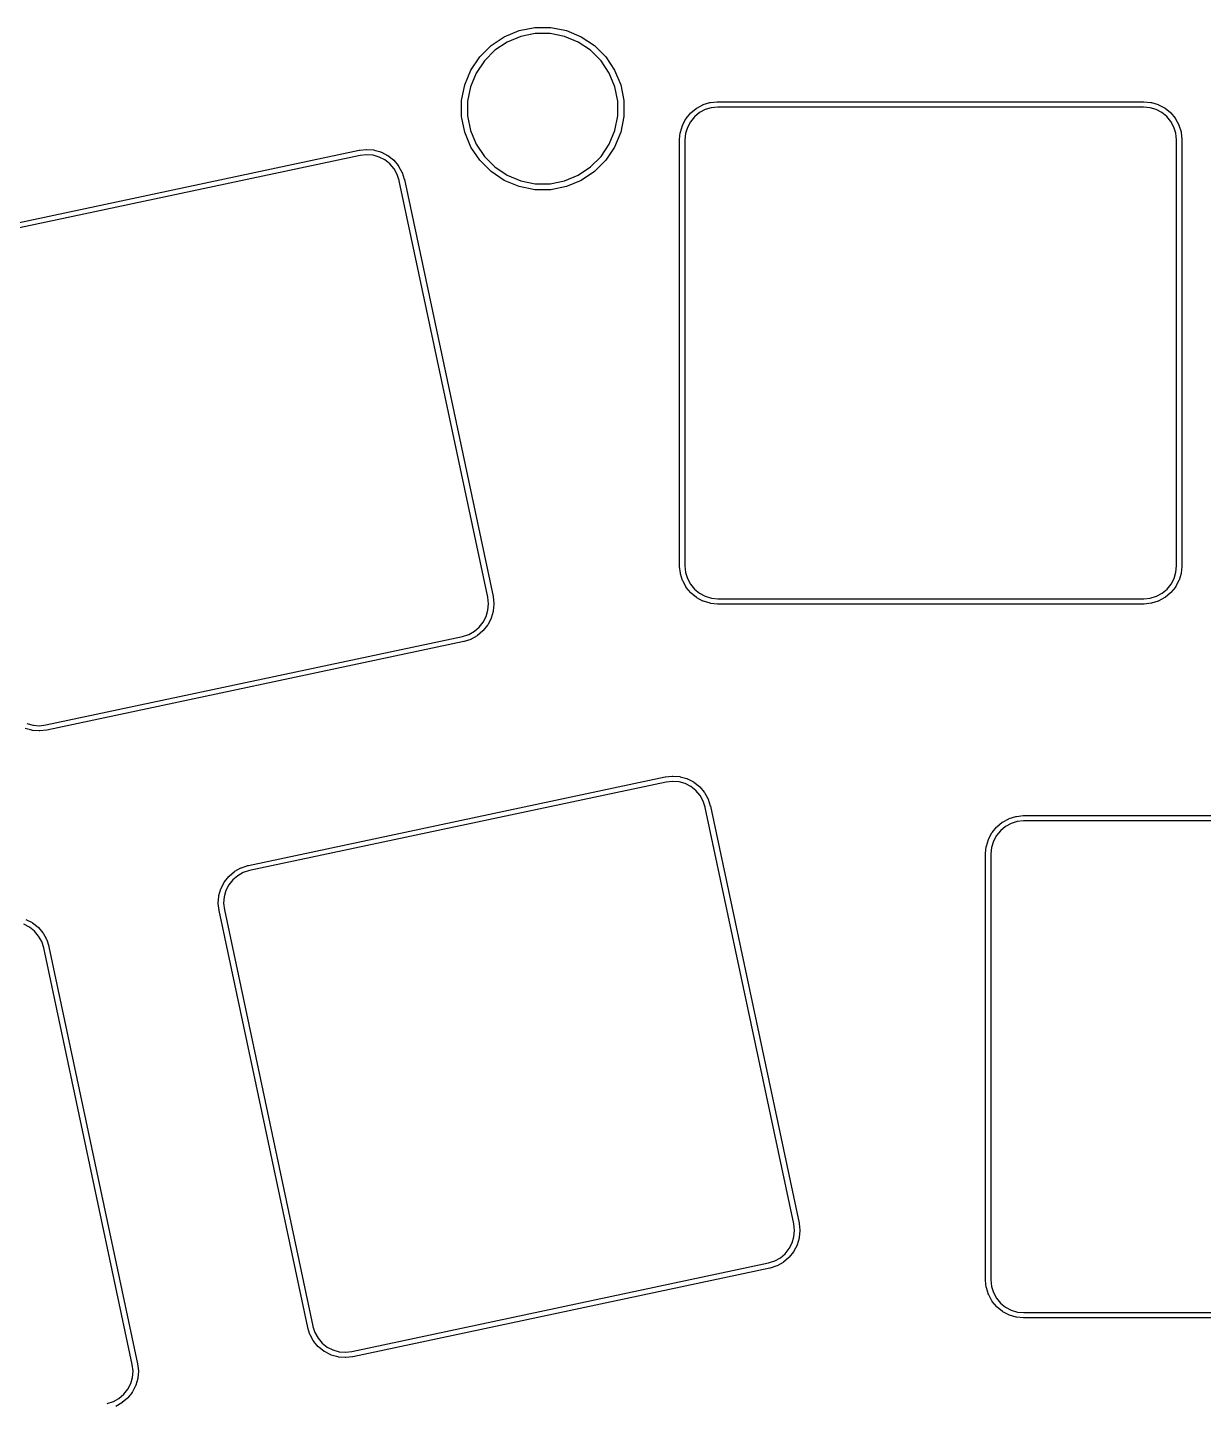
# Model space of a CAD drawing. Extents: x 18 to 369, y 6 to 139.
# Drawn here: x 253.19 to 286.32, y 69.86 to 108.62 of the extents above; entities that cross this region are included whole.
import ezdxf

# ---------------------------------------------------------------- set-up
doc = ezdxf.new("R2010")
doc.units = 0
doc.layers.add('BLACK', color=7, linetype='CONTINUOUS')

msp = doc.modelspace()

# ---------------------------------------------------------------- linework, layer by layer
at = {"layer": 'BLACK', "linetype": 'CONTINUOUS'}
for p, q in [((266.62, 108.359), (267.035, 108.531)), ((267.035, 108.531), (267.477, 108.619)), ((267.477, 108.619), (267.926, 108.619)), ((267.926, 108.619), (268.368, 108.531)), ((268.368, 108.531), (268.783, 108.359)), ((266.246, 108.109), (266.62, 108.359)), ((266.7, 108.209), (266.353, 107.978)), ((267.085, 108.368), (266.7, 108.209)), ((267.493, 108.45), (267.085, 108.368)), ((267.91, 108.45), (267.493, 108.45)), ((268.318, 108.368), (267.91, 108.45)), ((268.703, 108.209), (268.318, 108.368)), ((269.05, 107.978), (268.703, 108.209)), ((268.783, 108.359), (269.157, 108.109)), ((265.677, 107.417), (265.927, 107.791)), ((265.927, 107.791), (266.246, 108.109)), ((266.353, 107.978), (266.059, 107.683)), ((269.344, 107.683), (269.05, 107.978)), ((269.157, 108.109), (269.476, 107.791)), ((269.476, 107.791), (269.726, 107.417)), ((265.505, 107.001), (265.677, 107.417)), ((266.059, 107.683), (265.827, 107.337)), ((269.576, 107.337), (269.344, 107.683)), ((269.726, 107.417), (269.898, 107.001)), ((265.418, 106.56), (265.505, 107.001)), ((265.827, 107.337), (265.668, 106.952)), ((269.735, 106.952), (269.576, 107.337)), ((269.898, 107.001), (269.985, 106.56)), ((265.668, 106.952), (265.587, 106.543)), ((269.816, 106.543), (269.735, 106.952)), ((265.418, 106.11), (265.418, 106.56)), ((265.587, 106.543), (265.587, 106.127)), ((269.816, 106.127), (269.816, 106.543)), ((269.985, 106.56), (269.985, 106.11)), ((271.743, 106.055), (271.866, 106.206)), ((271.866, 106.206), (271.867, 106.207)), ((271.866, 106.206), (271.866, 106.206)), ((271.866, 106.206), (271.866, 106.206)), ((271.867, 106.207), (271.871, 106.212)), ((271.871, 106.212), (271.876, 106.217)), ((271.876, 106.217), (272.027, 106.341)), ((272.117, 106.221), (271.977, 106.106)), ((272.027, 106.342), (272.033, 106.346)), ((272.027, 106.341), (272.027, 106.342)), ((272.027, 106.341), (272.027, 106.341)), ((272.027, 106.341), (272.027, 106.341)), ((272.033, 106.346), (272.039, 106.349)), ((272.039, 106.349), (272.21, 106.442)), ((272.275, 106.307), (272.117, 106.221)), ((272.21, 106.442), (272.211, 106.443)), ((272.211, 106.443), (272.218, 106.445)), ((272.218, 106.445), (272.224, 106.448)), ((272.224, 106.448), (272.41, 106.506)), ((272.448, 106.36), (272.275, 106.307)), ((272.41, 106.506), (272.41, 106.506)), ((272.41, 106.506), (272.411, 106.506)), ((272.411, 106.506), (272.418, 106.507)), ((272.418, 106.507), (272.425, 106.509)), ((272.425, 106.509), (272.619, 106.529)), ((272.631, 106.379), (272.448, 106.36)), ((272.619, 106.529), (272.62, 106.529)), ((272.62, 106.529), (272.623, 106.529)), ((272.623, 106.529), (272.626, 106.529)), ((272.626, 106.529), (272.63, 106.529)), ((272.63, 106.529), (272.63, 106.529)), ((272.63, 106.529), (272.633, 106.529)), ((272.634, 106.379), (272.631, 106.379)), ((272.633, 106.529), (284.637, 106.529)), ((284.63, 106.379), (272.634, 106.379)), ((272.634, 106.379), (272.634, 106.379)), ((284.813, 106.361), (284.63, 106.379)), ((284.637, 106.529), (284.641, 106.529)), ((284.641, 106.529), (284.835, 106.51)), ((284.986, 106.309), (284.813, 106.361)), ((284.835, 106.51), (284.835, 106.51)), ((284.835, 106.51), (284.835, 106.51)), ((284.835, 106.51), (284.836, 106.51)), ((284.836, 106.51), (284.843, 106.508)), ((284.843, 106.508), (284.849, 106.507)), ((284.849, 106.507), (285.036, 106.451)), ((285.145, 106.224), (284.986, 106.309)), ((285.036, 106.451), (285.037, 106.45)), ((285.037, 106.45), (285.044, 106.448)), ((285.044, 106.448), (285.05, 106.445)), ((285.05, 106.445), (285.222, 106.353)), ((285.285, 106.11), (285.145, 106.224)), ((285.222, 106.353), (285.222, 106.353)), ((285.222, 106.353), (285.223, 106.353)), ((285.223, 106.353), (285.229, 106.349)), ((285.229, 106.349), (285.234, 106.345)), ((285.234, 106.345), (285.386, 106.222)), ((285.386, 106.222), (285.386, 106.222)), ((285.386, 106.222), (285.386, 106.222)), ((285.386, 106.222), (285.386, 106.221)), ((285.386, 106.221), (285.391, 106.217)), ((285.391, 106.217), (285.396, 106.212)), ((285.396, 106.212), (285.52, 106.061)), ((265.505, 105.669), (265.418, 106.11)), ((265.587, 106.127), (265.668, 105.718)), ((269.735, 105.718), (269.816, 106.127)), ((269.985, 106.11), (269.898, 105.669)), ((271.581, 105.67), (271.637, 105.857)), ((271.637, 105.857), (271.638, 105.858)), ((271.638, 105.858), (271.64, 105.864)), ((271.64, 105.864), (271.643, 105.871)), ((271.643, 105.871), (271.734, 106.043)), ((271.734, 106.043), (271.735, 106.044)), ((271.735, 106.044), (271.739, 106.049)), ((271.739, 106.049), (271.743, 106.055)), ((271.863, 105.966), (271.779, 105.807)), ((271.977, 106.106), (271.863, 105.966)), ((285.4, 105.971), (285.285, 106.11)), ((285.486, 105.813), (285.4, 105.971)), ((285.539, 105.64), (285.486, 105.813)), ((285.52, 106.061), (285.521, 106.061)), ((285.521, 106.061), (285.525, 106.055)), ((285.525, 106.055), (285.529, 106.049)), ((285.529, 106.049), (285.621, 105.878)), ((285.621, 105.878), (285.622, 105.877)), ((285.622, 105.877), (285.624, 105.87)), ((285.624, 105.87), (285.627, 105.864)), ((285.627, 105.864), (285.685, 105.678)), ((265.677, 105.253), (265.505, 105.669)), ((265.668, 105.718), (265.827, 105.333)), ((269.576, 105.333), (269.735, 105.718)), ((269.898, 105.669), (269.726, 105.253)), ((271.559, 105.462), (271.578, 105.656)), ((271.559, 105.458), (271.559, 105.462)), ((271.559, 105.462), (271.559, 105.462)), ((271.559, 93.4507), (271.559, 105.458)), ((271.578, 105.657), (271.579, 105.664)), ((271.578, 105.656), (271.578, 105.657)), ((271.578, 105.656), (271.578, 105.656)), ((271.578, 105.656), (271.578, 105.656)), ((271.579, 105.664), (271.581, 105.67)), ((271.727, 105.634), (271.709, 105.451)), ((271.709, 105.451), (271.709, 93.4546)), ((271.779, 105.807), (271.727, 105.634)), ((285.559, 105.457), (285.539, 105.64)), ((285.559, 105.454), (285.559, 105.457)), ((285.559, 93.4581), (285.559, 105.454)), ((285.685, 105.678), (285.685, 105.677)), ((285.685, 105.677), (285.686, 105.67)), ((285.686, 105.67), (285.688, 105.663)), ((285.688, 105.663), (285.708, 105.469)), ((285.708, 105.469), (285.708, 105.468)), ((285.708, 105.468), (285.708, 105.465)), ((285.708, 105.465), (285.709, 105.462)), ((285.709, 105.462), (285.709, 105.458)), ((285.709, 105.458), (285.709, 105.458)), ((285.709, 105.458), (285.709, 105.455)), ((285.709, 105.455), (285.709, 105.455)), ((285.709, 105.455), (285.709, 105.454)), ((285.709, 105.454), (285.709, 93.4507)), ((250.79, 102.667), (262.535, 105.163)), ((262.535, 105.163), (262.539, 105.163)), ((262.539, 105.163), (262.733, 105.185)), ((262.539, 105.163), (262.539, 105.163)), ((262.742, 105.035), (262.559, 105.015)), ((262.733, 105.185), (262.734, 105.185)), ((262.734, 105.185), (262.74, 105.185)), ((262.74, 105.185), (262.747, 105.185)), ((262.922, 105.02), (262.742, 105.035)), ((262.747, 105.185), (262.942, 105.169)), ((262.942, 105.169), (262.943, 105.169)), ((262.943, 105.169), (262.949, 105.168)), ((262.949, 105.168), (262.956, 105.166)), ((262.956, 105.166), (263.144, 105.113)), ((263.144, 105.113), (263.145, 105.112)), ((263.145, 105.112), (263.151, 105.11)), ((263.151, 105.11), (263.157, 105.107)), ((263.157, 105.107), (263.331, 105.018)), ((265.927, 104.879), (265.677, 105.253)), ((265.827, 105.333), (266.059, 104.987)), ((269.344, 104.987), (269.576, 105.333)), ((269.726, 105.253), (269.476, 104.879)), ((262.559, 105.015), (250.825, 102.521)), ((263.095, 104.97), (262.922, 105.02)), ((263.256, 104.888), (263.095, 104.97)), ((263.397, 104.776), (263.256, 104.888)), ((263.331, 105.018), (263.331, 105.018)), ((263.331, 105.018), (263.331, 105.018)), ((263.331, 105.018), (263.332, 105.017)), ((263.332, 105.017), (263.338, 105.014)), ((263.338, 105.014), (263.343, 105.01)), ((263.343, 105.01), (263.496, 104.889)), ((263.514, 104.638), (263.397, 104.776)), ((263.496, 104.889), (263.496, 104.889)), ((263.496, 104.889), (263.496, 104.889)), ((263.496, 104.889), (263.497, 104.888)), ((263.497, 104.888), (263.502, 104.883)), ((263.502, 104.883), (263.507, 104.879)), ((263.507, 104.879), (263.633, 104.73)), ((263.633, 104.73), (263.634, 104.729)), ((263.634, 104.729), (263.638, 104.724)), ((263.638, 104.724), (263.642, 104.718)), ((263.642, 104.718), (263.737, 104.548)), ((266.246, 104.561), (265.927, 104.879)), ((266.059, 104.987), (266.353, 104.692)), ((266.353, 104.692), (266.7, 104.461)), ((268.703, 104.461), (269.05, 104.692)), ((269.05, 104.692), (269.344, 104.987)), ((269.476, 104.879), (269.157, 104.561)), ((263.602, 104.481), (263.514, 104.638)), ((263.659, 104.306), (263.602, 104.481)), ((263.66, 104.303), (263.659, 104.306)), ((266.154, 92.5688), (263.66, 104.303)), ((263.737, 104.548), (263.737, 104.548)), ((263.737, 104.548), (263.737, 104.548)), ((263.737, 104.548), (263.737, 104.547)), ((263.737, 104.547), (263.74, 104.54)), ((263.74, 104.54), (263.743, 104.534)), ((263.743, 104.534), (263.803, 104.349)), ((263.803, 104.349), (263.803, 104.348)), ((263.803, 104.348), (263.804, 104.344)), ((263.804, 104.344), (263.805, 104.341)), ((263.805, 104.341), (263.806, 104.338)), ((263.806, 104.338), (263.806, 104.338)), ((263.806, 104.338), (266.302, 92.5928)), ((266.62, 104.311), (266.246, 104.561)), ((267.035, 104.139), (266.62, 104.311)), ((266.7, 104.461), (267.085, 104.301)), ((267.085, 104.301), (267.493, 104.22)), ((267.91, 104.22), (268.318, 104.301)), ((268.318, 104.301), (268.703, 104.461)), ((268.783, 104.311), (268.368, 104.139)), ((269.157, 104.561), (268.783, 104.311)), ((267.477, 104.051), (267.035, 104.139)), ((267.926, 104.051), (267.477, 104.051)), ((267.493, 104.22), (267.91, 104.22)), ((268.368, 104.139), (267.926, 104.051)), ((271.559, 93.4506), (271.559, 93.4507)), ((271.559, 93.4471), (271.559, 93.4506)), ((271.559, 93.4438), (271.559, 93.4471)), ((271.559, 93.4406), (271.559, 93.4438)), ((271.559, 93.4395), (271.559, 93.4406)), ((271.579, 93.2454), (271.559, 93.4395)), ((271.709, 93.4546), (271.709, 93.4546)), ((271.709, 93.4546), (271.709, 93.4514)), ((271.709, 93.4514), (271.728, 93.2684)), ((285.541, 93.2747), (285.559, 93.4581)), ((285.707, 93.4396), (285.689, 93.2528)), ((285.709, 93.4507), (285.707, 93.4396)), ((285.707, 93.4396), (285.707, 93.4396)), ((271.581, 93.2388), (271.579, 93.2454)), ((271.582, 93.2321), (271.581, 93.2388)), ((271.582, 93.2311), (271.582, 93.2321)), ((271.64, 93.0447), (271.582, 93.2311)), ((271.643, 93.0384), (271.64, 93.0447)), ((271.645, 93.0321), (271.643, 93.0384)), ((271.646, 93.0312), (271.645, 93.0321)), ((271.739, 92.8595), (271.646, 93.0312)), ((271.728, 93.2684), (271.781, 93.096)), ((271.781, 93.096), (271.867, 92.9373)), ((285.404, 92.9427), (285.488, 93.102)), ((285.488, 93.102), (285.541, 93.2747)), ((285.624, 93.0381), (285.533, 92.8657)), ((285.627, 93.0443), (285.624, 93.0381)), ((285.63, 93.0506), (285.627, 93.0443)), ((285.686, 93.2384), (285.63, 93.0516)), ((285.63, 93.0516), (285.63, 93.0506)), ((285.688, 93.2451), (285.686, 93.2384)), ((285.689, 93.2517), (285.688, 93.2451)), ((285.689, 93.2528), (285.689, 93.2517)), ((271.742, 92.8539), (271.739, 92.8595)), ((271.746, 92.8482), (271.742, 92.8539)), ((271.747, 92.8474), (271.746, 92.8482)), ((271.747, 92.8473), (271.747, 92.8474)), ((271.871, 92.697), (271.747, 92.8473)), ((271.747, 92.8473), (271.747, 92.8473)), ((271.867, 92.9373), (271.982, 92.7982)), ((271.876, 92.6922), (271.871, 92.697)), ((271.881, 92.6873), (271.876, 92.6922)), ((271.882, 92.6867), (271.881, 92.6873)), ((272.033, 92.5633), (271.882, 92.6867)), ((271.982, 92.7982), (272.122, 92.6842)), ((272.122, 92.6842), (272.281, 92.5995)), ((284.992, 92.602), (285.151, 92.6878)), ((285.151, 92.6878), (285.29, 92.8028)), ((285.391, 92.6919), (285.241, 92.5675)), ((285.29, 92.8028), (285.404, 92.9427)), ((285.396, 92.6968), (285.391, 92.6919)), ((285.401, 92.7015), (285.396, 92.6968)), ((285.525, 92.8535), (285.401, 92.7023)), ((285.401, 92.7023), (285.401, 92.7023)), ((285.401, 92.7023), (285.401, 92.7023)), ((285.401, 92.7023), (285.401, 92.7015)), ((285.528, 92.8592), (285.525, 92.8535)), ((285.532, 92.8648), (285.528, 92.8592)), ((285.533, 92.8657), (285.532, 92.8648)), ((266.174, 92.3858), (266.154, 92.5688)), ((266.159, 92.206), (266.174, 92.3858)), ((266.302, 92.5928), (266.303, 92.5892)), ((266.303, 92.5892), (266.303, 92.5892)), ((266.303, 92.5892), (266.324, 92.3953)), ((266.325, 92.3806), (266.308, 92.1861)), ((266.324, 92.3953), (266.324, 92.3942)), ((266.324, 92.3942), (266.324, 92.3874)), ((266.324, 92.3874), (266.325, 92.3806)), ((272.038, 92.5595), (272.033, 92.5633)), ((272.044, 92.5557), (272.038, 92.5595)), ((272.045, 92.5552), (272.044, 92.5557)), ((272.217, 92.4636), (272.045, 92.5552)), ((272.045, 92.5552), (272.045, 92.5552)), ((272.045, 92.5552), (272.045, 92.5552)), ((272.224, 92.461), (272.217, 92.4636)), ((272.23, 92.4583), (272.224, 92.461)), ((272.231, 92.458), (272.23, 92.4583)), ((272.418, 92.4016), (272.231, 92.458)), ((272.231, 92.458), (272.231, 92.458)), ((272.231, 92.458), (272.231, 92.458)), ((272.281, 92.5995), (272.454, 92.5473)), ((272.424, 92.4003), (272.418, 92.4016)), ((272.431, 92.3989), (272.424, 92.4003)), ((272.432, 92.3987), (272.431, 92.3989)), ((272.626, 92.3797), (272.432, 92.3987)), ((272.432, 92.3987), (272.432, 92.3987)), ((272.432, 92.3987), (272.432, 92.3987)), ((272.454, 92.5473), (272.637, 92.5294)), ((272.63, 92.3794), (272.626, 92.3797)), ((272.626, 92.3797), (272.626, 92.3797)), ((284.634, 92.3793), (272.63, 92.3794)), ((272.637, 92.5294), (284.633, 92.5293)), ((284.633, 92.5293), (284.636, 92.5294)), ((284.633, 92.5293), (284.633, 92.5293)), ((284.637, 92.3793), (284.634, 92.3793)), ((284.636, 92.5294), (284.819, 92.5486)), ((284.641, 92.3794), (284.637, 92.3794)), ((284.637, 92.3794), (284.637, 92.3793)), ((284.644, 92.3797), (284.641, 92.3794)), ((284.647, 92.3797), (284.644, 92.3797)), ((284.648, 92.3798), (284.647, 92.3797)), ((284.842, 92.4002), (284.648, 92.3798)), ((284.819, 92.5486), (284.992, 92.602)), ((284.849, 92.4015), (284.842, 92.4002)), ((284.856, 92.4028), (284.849, 92.4015)), ((284.857, 92.4031), (284.856, 92.4028)), ((285.043, 92.4608), (284.857, 92.4031)), ((285.05, 92.4635), (285.043, 92.4608)), ((285.056, 92.466), (285.05, 92.4635)), ((285.057, 92.4665), (285.056, 92.466)), ((285.228, 92.5593), (285.057, 92.4665)), ((285.057, 92.4665), (285.057, 92.4665)), ((285.057, 92.4665), (285.057, 92.4665)), ((285.234, 92.5631), (285.228, 92.5593)), ((285.24, 92.5669), (285.234, 92.5631)), ((285.241, 92.5675), (285.24, 92.5669)), ((285.241, 92.5675), (285.241, 92.5675)), ((285.241, 92.5675), (285.241, 92.5675)), ((265.915, 91.7306), (266.027, 91.872)), ((266.027, 91.872), (266.11, 92.0325)), ((266.11, 92.0325), (266.159, 92.206)), ((266.246, 91.9705), (266.157, 91.7969)), ((266.249, 91.9769), (266.246, 91.9705)), ((266.251, 91.9831), (266.249, 91.9769)), ((266.252, 91.9841), (266.251, 91.9831)), ((266.306, 92.1717), (266.252, 91.9841)), ((266.307, 92.1784), (266.306, 92.1717)), ((266.308, 92.1851), (266.307, 92.1784)), ((266.308, 92.1861), (266.308, 92.1851)), ((265.445, 91.4688), (265.62, 91.5256)), ((265.62, 91.5256), (265.778, 91.6137)), ((265.857, 91.4863), (265.687, 91.3911)), ((265.778, 91.6137), (265.915, 91.7306)), ((265.863, 91.4902), (265.857, 91.4863)), ((265.868, 91.494), (265.863, 91.4902)), ((265.869, 91.4947), (265.868, 91.494)), ((266.018, 91.6212), (265.869, 91.4947)), ((265.869, 91.4947), (265.869, 91.4947)), ((265.869, 91.4947), (265.869, 91.4947)), ((266.023, 91.626), (266.018, 91.6212)), ((266.027, 91.6309), (266.023, 91.626)), ((266.028, 91.6317), (266.027, 91.6309)), ((266.149, 91.7846), (266.028, 91.6317)), ((266.153, 91.7904), (266.149, 91.7846)), ((266.157, 91.796), (266.153, 91.7904)), ((266.157, 91.7969), (266.157, 91.7969)), ((266.157, 91.7969), (266.157, 91.7969)), ((266.157, 91.7969), (266.157, 91.796)), ((253.708, 88.974), (265.442, 91.4681)), ((265.477, 91.3222), (253.732, 88.8257)), ((265.442, 91.4681), (265.445, 91.4688)), ((265.481, 91.323), (265.477, 91.3222)), ((265.477, 91.3222), (265.477, 91.3222)), ((265.484, 91.324), (265.481, 91.323)), ((265.487, 91.3246), (265.484, 91.324)), ((265.488, 91.3249), (265.487, 91.3246)), ((265.673, 91.3852), (265.488, 91.3249)), ((265.68, 91.3879), (265.673, 91.3852)), ((265.686, 91.3906), (265.68, 91.3879)), ((265.687, 91.3911), (265.686, 91.3906)), ((265.687, 91.3911), (265.687, 91.3911)), ((265.687, 91.3911), (265.687, 91.3911)), ((253.311, 88.8223), (253.123, 88.8761)), ((253.172, 89.0183), (253.345, 88.9685)), ((253.318, 88.8211), (253.311, 88.8223)), ((253.324, 88.8198), (253.318, 88.8211)), ((253.325, 88.8197), (253.324, 88.8198)), ((253.52, 88.8034), (253.325, 88.8197)), ((253.345, 88.9685), (253.525, 88.9534)), ((253.527, 88.8034), (253.52, 88.8034)), ((253.525, 88.9534), (253.708, 88.974)), ((253.533, 88.8034), (253.527, 88.8034)), ((253.534, 88.8036), (253.533, 88.8034)), ((253.728, 88.8253), (253.534, 88.8036)), ((253.732, 88.8257), (253.728, 88.8253)), ((253.728, 88.8253), (253.728, 88.8253)), ((259.414, 85.0173), (271.155, 87.513)), ((271.179, 87.3647), (259.445, 84.8706)), ((271.155, 87.513), (271.165, 87.5141)), ((271.165, 87.5141), (271.353, 87.5351)), ((271.362, 87.3853), (271.179, 87.3647)), ((271.353, 87.5351), (271.354, 87.5352)), ((271.353, 87.5351), (271.353, 87.5351)), ((271.353, 87.5351), (271.353, 87.5351)), ((271.354, 87.5352), (271.36, 87.5352)), ((271.36, 87.5352), (271.367, 87.5353)), ((271.542, 87.3702), (271.362, 87.3853)), ((271.367, 87.5353), (271.562, 87.519)), ((271.715, 87.3204), (271.542, 87.3702)), ((271.562, 87.519), (271.563, 87.5189)), ((271.563, 87.5189), (271.569, 87.5176)), ((271.569, 87.5176), (271.576, 87.5164)), ((271.576, 87.5164), (271.764, 87.4626)), ((271.876, 87.2379), (271.715, 87.3204)), ((271.764, 87.4626), (271.765, 87.4623)), ((271.765, 87.4623), (271.771, 87.4597)), ((271.771, 87.4597), (271.777, 87.4572)), ((271.777, 87.4572), (271.951, 87.368)), ((272.017, 87.1258), (271.876, 87.2379)), ((271.951, 87.368), (271.951, 87.368)), ((271.951, 87.368), (271.951, 87.368)), ((271.951, 87.368), (271.952, 87.3675)), ((271.952, 87.3675), (271.958, 87.3637)), ((271.958, 87.3637), (271.963, 87.36)), ((271.963, 87.36), (272.116, 87.2388)), ((272.116, 87.2388), (272.116, 87.2388)), ((272.116, 87.2388), (272.116, 87.2388)), ((272.116, 87.2388), (272.117, 87.2382)), ((272.117, 87.2382), (272.122, 87.2334)), ((272.122, 87.2334), (272.127, 87.2287)), ((272.127, 87.2287), (272.253, 87.08)), ((272.134, 86.9884), (272.017, 87.1258)), ((272.222, 86.8309), (272.134, 86.9884)), ((272.279, 86.6559), (272.222, 86.8309)), ((272.253, 87.08), (272.254, 87.0792)), ((272.254, 87.0792), (272.258, 87.0736)), ((272.258, 87.0736), (272.262, 87.068)), ((272.262, 87.068), (272.357, 86.8977)), ((272.357, 86.8977), (272.357, 86.8976)), ((272.357, 86.8976), (272.357, 86.8976)), ((272.357, 86.8976), (272.357, 86.8967)), ((272.357, 86.8967), (272.36, 86.8905)), ((272.36, 86.8905), (272.363, 86.8842)), ((272.363, 86.8842), (272.423, 86.6986)), ((272.28, 86.6528), (272.279, 86.6559)), ((274.774, 74.9189), (272.28, 86.6528)), ((272.423, 86.6986), (272.423, 86.6976)), ((272.423, 86.6976), (272.424, 86.6944)), ((272.424, 86.6944), (272.425, 86.6913)), ((272.425, 86.6913), (272.426, 86.6879)), ((272.426, 86.6879), (272.426, 86.6878)), ((272.426, 86.6878), (274.922, 74.9428)), ((280.363, 85.9451), (280.486, 86.0964)), ((280.486, 86.0964), (280.487, 86.0972)), ((280.487, 86.0972), (280.491, 86.102)), ((280.491, 86.102), (280.496, 86.1068)), ((280.496, 86.1068), (280.647, 86.2312)), ((280.737, 86.1109), (280.597, 85.9959)), ((280.647, 86.2318), (280.653, 86.2355)), ((280.647, 86.2312), (280.647, 86.2318)), ((280.647, 86.2312), (280.647, 86.2312)), ((280.647, 86.2312), (280.647, 86.2312)), ((280.653, 86.2355), (280.659, 86.2394)), ((280.659, 86.2394), (280.83, 86.3322)), ((280.895, 86.1967), (280.737, 86.1109)), ((280.83, 86.3322), (280.831, 86.3327)), ((280.83, 86.3322), (280.83, 86.3322)), ((280.83, 86.3322), (280.83, 86.3322)), ((280.831, 86.3327), (280.838, 86.3352)), ((280.838, 86.3352), (280.844, 86.3379)), ((280.844, 86.3379), (281.03, 86.3956)), ((281.068, 86.2501), (280.895, 86.1967)), ((281.03, 86.3956), (281.031, 86.3959)), ((281.03, 86.3956), (281.03, 86.3956)), ((281.031, 86.3959), (281.038, 86.3971)), ((281.038, 86.3971), (281.045, 86.3985)), ((281.045, 86.3985), (281.239, 86.4189)), ((281.251, 86.2693), (281.068, 86.2501)), ((281.239, 86.4189), (281.24, 86.419)), ((281.24, 86.419), (281.243, 86.419)), ((281.243, 86.419), (281.246, 86.4193)), ((281.246, 86.4193), (281.25, 86.4193)), ((281.25, 86.4193), (281.25, 86.4194)), ((281.25, 86.4194), (281.253, 86.4194)), ((281.254, 86.2694), (281.251, 86.2693)), ((281.253, 86.4194), (293.257, 86.4193)), ((293.25, 86.2693), (281.254, 86.2694)), ((281.254, 86.2694), (281.254, 86.2694)), ((280.201, 85.5603), (280.257, 85.7471)), ((280.257, 85.7471), (280.258, 85.7481)), ((280.258, 85.7481), (280.26, 85.7544)), ((280.26, 85.7544), (280.263, 85.7606)), ((280.263, 85.7606), (280.354, 85.933)), ((280.399, 85.6967), (280.347, 85.5239)), ((280.354, 85.933), (280.355, 85.9339)), ((280.355, 85.9339), (280.359, 85.9395)), ((280.359, 85.9395), (280.363, 85.9451)), ((280.483, 85.856), (280.399, 85.6967)), ((280.597, 85.9959), (280.483, 85.856)), ((280.179, 85.3517), (280.198, 85.5459)), ((280.179, 85.3516), (280.179, 85.3517)), ((280.179, 85.348), (280.179, 85.3516)), ((280.179, 73.3444), (280.179, 85.348)), ((280.198, 85.5469), (280.199, 85.5536)), ((280.198, 85.5459), (280.198, 85.5469)), ((280.198, 85.5459), (280.198, 85.5459)), ((280.198, 85.5459), (280.198, 85.5459)), ((280.199, 85.5536), (280.201, 85.5603)), ((280.347, 85.5239), (280.329, 85.3407)), ((280.329, 85.3407), (280.329, 73.3446)), ((259.03, 84.8524), (259.2, 84.9476)), ((259.2, 84.9476), (259.201, 84.9481)), ((259.2, 84.9476), (259.2, 84.9476)), ((259.2, 84.9476), (259.2, 84.9476)), ((259.201, 84.9481), (259.207, 84.9507)), ((259.207, 84.9507), (259.214, 84.9535)), ((259.214, 84.9535), (259.399, 85.0138)), ((259.399, 85.0138), (259.4, 85.0141)), ((259.4, 85.0141), (259.404, 85.0147)), ((259.404, 85.0147), (259.407, 85.0157)), ((259.407, 85.0157), (259.41, 85.0165)), ((259.41, 85.0165), (259.413, 85.0172)), ((259.41, 85.0165), (259.41, 85.0165)), ((259.413, 85.0172), (259.414, 85.0173)), ((259.413, 85.0172), (259.413, 85.0172)), ((258.641, 84.3682), (258.73, 84.5417)), ((258.73, 84.5427), (258.734, 84.5483)), ((258.73, 84.5418), (258.73, 84.5427)), ((258.73, 84.5417), (258.73, 84.5418)), ((258.73, 84.5418), (258.73, 84.5418)), ((258.734, 84.5483), (258.738, 84.5541)), ((258.738, 84.5541), (258.859, 84.707)), ((258.859, 84.707), (258.86, 84.7078)), ((258.859, 84.707), (258.859, 84.707)), ((258.859, 84.707), (258.859, 84.707)), ((258.86, 84.7078), (258.865, 84.7126)), ((258.972, 84.6081), (258.86, 84.4666)), ((258.865, 84.7126), (258.869, 84.7175)), ((258.869, 84.7175), (259.018, 84.844)), ((259.11, 84.725), (258.972, 84.6081)), ((259.018, 84.844), (259.019, 84.8447)), ((259.018, 84.844), (259.018, 84.844)), ((259.018, 84.844), (259.018, 84.844)), ((259.019, 84.8447), (259.024, 84.8485)), ((259.024, 84.8485), (259.03, 84.8524)), ((259.267, 84.8131), (259.11, 84.725)), ((259.442, 84.8699), (259.267, 84.8131)), ((259.445, 84.8706), (259.442, 84.8699)), ((259.445, 84.8706), (259.445, 84.8706)), ((258.563, 83.9581), (258.579, 84.1526)), ((258.579, 84.1536), (258.58, 84.1602)), ((258.579, 84.1526), (258.579, 84.1536)), ((258.58, 84.1602), (258.582, 84.167)), ((258.582, 84.167), (258.635, 84.3546)), ((258.635, 84.3546), (258.636, 84.3556)), ((258.636, 84.3556), (258.638, 84.3618)), ((258.638, 84.3618), (258.641, 84.3682)), ((258.728, 84.1327), (258.713, 83.9529)), ((258.778, 84.3061), (258.728, 84.1327)), ((258.86, 84.4666), (258.778, 84.3061)), ((258.563, 83.9513), (258.563, 83.9581)), ((258.563, 83.9445), (258.563, 83.9513)), ((258.563, 83.9434), (258.563, 83.9445)), ((258.585, 83.7495), (258.563, 83.9434)), ((258.585, 83.7494), (258.585, 83.7495)), ((258.585, 83.7459), (258.585, 83.7494)), ((261.081, 72.0009), (258.585, 83.7459)), ((258.713, 83.9529), (258.733, 83.7699)), ((258.733, 83.7699), (261.227, 72.0357)), ((253.242, 83.2772), (253.082, 83.3597)), ((253.144, 83.4965), (253.317, 83.4073)), ((253.317, 83.4073), (253.317, 83.4073)), ((253.317, 83.4073), (253.317, 83.4073)), ((253.317, 83.4073), (253.318, 83.4068)), ((253.318, 83.4068), (253.324, 83.403)), ((253.324, 83.403), (253.33, 83.3993)), ((253.33, 83.3993), (253.483, 83.2781)), ((253.384, 83.1651), (253.242, 83.2772)), ((253.501, 83.0277), (253.384, 83.1651)), ((253.483, 83.2781), (253.483, 83.2781)), ((253.483, 83.2781), (253.483, 83.2781)), ((253.483, 83.2781), (253.483, 83.2774)), ((253.483, 83.2774), (253.488, 83.2727)), ((253.488, 83.2727), (253.493, 83.2679)), ((253.493, 83.2679), (253.62, 83.1193)), ((253.589, 82.8702), (253.501, 83.0277)), ((253.62, 83.1193), (253.62, 83.1193)), ((253.62, 83.1193), (253.62, 83.1193)), ((253.62, 83.1193), (253.62, 83.1185)), ((253.62, 83.1185), (253.624, 83.1129)), ((253.624, 83.1129), (253.628, 83.1073)), ((253.628, 83.1073), (253.723, 82.9369)), ((253.645, 82.6952), (253.589, 82.8702)), ((253.646, 82.6921), (253.645, 82.6952)), ((256.14, 70.9581), (253.646, 82.6921)), ((253.723, 82.9369), (253.724, 82.936)), ((253.724, 82.936), (253.726, 82.9297)), ((253.726, 82.9297), (253.729, 82.9235)), ((253.729, 82.9235), (253.789, 82.7379)), ((253.789, 82.7379), (253.79, 82.7369)), ((253.79, 82.7369), (253.79, 82.7337)), ((253.79, 82.7337), (253.791, 82.7306)), ((253.791, 82.7306), (253.792, 82.7272)), ((253.792, 82.7272), (253.792, 82.7271)), ((253.792, 82.7271), (256.288, 70.9821)), ((274.794, 74.7358), (274.774, 74.9189)), ((274.922, 74.9428), (274.923, 74.9318)), ((274.923, 74.9318), (274.944, 74.7453)), ((274.73, 74.3826), (274.779, 74.556)), ((274.779, 74.556), (274.794, 74.7358)), ((274.926, 74.5217), (274.872, 74.3341)), ((274.927, 74.5284), (274.926, 74.5217)), ((274.928, 74.5351), (274.927, 74.5284)), ((274.945, 74.7306), (274.928, 74.5361)), ((274.928, 74.5361), (274.928, 74.5351)), ((274.944, 74.7453), (274.944, 74.7453)), ((274.944, 74.7453), (274.944, 74.7452)), ((274.944, 74.7452), (274.944, 74.7442)), ((274.944, 74.7442), (274.944, 74.7374)), ((274.944, 74.7374), (274.945, 74.7306)), ((274.398, 73.9637), (274.535, 74.0806)), ((274.535, 74.0806), (274.647, 74.2221)), ((274.647, 74.2221), (274.73, 74.3826)), ((274.769, 74.1346), (274.648, 73.9817)), ((274.773, 74.1403), (274.769, 74.1346)), ((274.777, 74.146), (274.773, 74.1403)), ((274.866, 74.3205), (274.777, 74.147)), ((274.777, 74.147), (274.777, 74.1469)), ((274.777, 74.1469), (274.777, 74.1469)), ((274.777, 74.1469), (274.777, 74.146)), ((274.869, 74.3269), (274.866, 74.3205)), ((274.872, 74.3331), (274.869, 74.3269)), ((274.872, 74.3341), (274.872, 74.3331)), ((262.328, 71.324), (274.062, 73.8181)), ((274.097, 73.6722), (262.352, 71.1757)), ((274.062, 73.8181), (274.065, 73.8188)), ((274.065, 73.8188), (274.24, 73.8756)), ((274.101, 73.673), (274.097, 73.6722)), ((274.097, 73.6722), (274.097, 73.6722)), ((274.104, 73.674), (274.101, 73.673)), ((274.107, 73.6746), (274.104, 73.674)), ((274.108, 73.6749), (274.107, 73.6746)), ((274.293, 73.7352), (274.108, 73.6749)), ((274.24, 73.8756), (274.398, 73.9637)), ((274.3, 73.738), (274.293, 73.7352)), ((274.306, 73.7406), (274.3, 73.738)), ((274.307, 73.7411), (274.306, 73.7406)), ((274.477, 73.8363), (274.307, 73.7411)), ((274.307, 73.7411), (274.307, 73.7411)), ((274.307, 73.7411), (274.307, 73.7411)), ((274.483, 73.8402), (274.477, 73.8363)), ((274.488, 73.844), (274.483, 73.8402)), ((274.489, 73.8447), (274.488, 73.844)), ((274.638, 73.9712), (274.489, 73.8447)), ((274.489, 73.8447), (274.489, 73.8447)), ((274.489, 73.8447), (274.489, 73.8447)), ((274.643, 73.9761), (274.638, 73.9712)), ((274.647, 73.9809), (274.643, 73.9761)), ((274.648, 73.9817), (274.647, 73.9809)), ((274.648, 73.9817), (274.648, 73.9817)), ((274.648, 73.9817), (274.648, 73.9817)), ((280.179, 73.3441), (280.179, 73.3444)), ((280.179, 73.3438), (280.179, 73.3441)), ((280.179, 73.3407), (280.179, 73.3438)), ((280.179, 73.3406), (280.179, 73.3407)), ((280.179, 73.3371), (280.179, 73.3406)), ((280.179, 73.3339), (280.179, 73.3371)), ((280.179, 73.3306), (280.179, 73.3339)), ((280.179, 73.3295), (280.179, 73.3306)), ((280.199, 73.1354), (280.179, 73.3295)), ((280.329, 73.3446), (280.329, 73.3446)), ((280.329, 73.3446), (280.329, 73.3414)), ((280.329, 73.3414), (280.348, 73.1584)), ((280.201, 73.1288), (280.199, 73.1354)), ((280.202, 73.1221), (280.201, 73.1288)), ((280.202, 73.1211), (280.202, 73.1221)), ((280.26, 72.9347), (280.202, 73.1211)), ((280.202, 73.1211), (280.202, 73.1211)), ((280.263, 72.9284), (280.26, 72.9347)), ((280.265, 72.9221), (280.263, 72.9284)), ((280.266, 72.9212), (280.265, 72.9221)), ((280.359, 72.7495), (280.266, 72.9212)), ((280.348, 73.1584), (280.401, 72.986)), ((280.401, 72.986), (280.487, 72.8273)), ((280.362, 72.7438), (280.359, 72.7495)), ((280.366, 72.7382), (280.362, 72.7438)), ((280.367, 72.7374), (280.366, 72.7382)), ((280.491, 72.587), (280.367, 72.7374)), ((280.367, 72.7374), (280.367, 72.7374)), ((280.367, 72.7374), (280.367, 72.7374)), ((280.487, 72.8273), (280.602, 72.6883)), ((280.496, 72.5822), (280.491, 72.587)), ((280.501, 72.5773), (280.496, 72.5822)), ((280.502, 72.5767), (280.501, 72.5773)), ((280.653, 72.4533), (280.502, 72.5767)), ((280.502, 72.5767), (280.502, 72.5767)), ((280.502, 72.5767), (280.502, 72.5767)), ((280.602, 72.6883), (280.742, 72.5742)), ((280.742, 72.5742), (280.901, 72.4895)), ((280.901, 72.4895), (281.074, 72.4373)), ((280.658, 72.4496), (280.653, 72.4533)), ((280.664, 72.4457), (280.658, 72.4496)), ((280.665, 72.4452), (280.664, 72.4457)), ((280.837, 72.3536), (280.665, 72.4452)), ((280.844, 72.351), (280.837, 72.3536)), ((280.85, 72.3483), (280.844, 72.351)), ((280.851, 72.348), (280.85, 72.3483)), ((281.038, 72.2916), (280.851, 72.348)), ((281.044, 72.2903), (281.038, 72.2916)), ((281.051, 72.2889), (281.044, 72.2903)), ((281.052, 72.2888), (281.051, 72.2889)), ((281.246, 72.2697), (281.052, 72.2888)), ((281.074, 72.4373), (281.257, 72.4194)), ((281.25, 72.2694), (281.246, 72.2697)), ((281.246, 72.2697), (281.246, 72.2697)), ((293.254, 72.2694), (281.25, 72.2694)), ((281.257, 72.4194), (293.253, 72.4194)), ((261.081, 72.0008), (261.081, 72.0009)), ((261.082, 71.9974), (261.081, 72.0008)), ((261.083, 71.9943), (261.082, 71.9974)), ((261.084, 71.9911), (261.083, 71.9943)), ((261.084, 71.9901), (261.084, 71.9911)), ((261.144, 71.8045), (261.084, 71.9901)), ((261.147, 71.7983), (261.144, 71.8045)), ((261.15, 71.792), (261.147, 71.7983)), ((261.15, 71.7911), (261.15, 71.792)), ((261.246, 71.6207), (261.15, 71.7911)), ((261.227, 72.0357), (261.228, 72.0328)), ((261.228, 72.0328), (261.285, 71.8578)), ((261.285, 71.8578), (261.373, 71.7003)), ((261.249, 71.6151), (261.246, 71.6207)), ((261.253, 71.6095), (261.249, 71.6151)), ((261.254, 71.6087), (261.253, 71.6095)), ((261.38, 71.46), (261.254, 71.6087)), ((261.254, 71.6087), (261.254, 71.6087)), ((261.254, 71.6087), (261.254, 71.6087)), ((261.373, 71.7003), (261.49, 71.5629)), ((261.385, 71.4553), (261.38, 71.46)), ((261.39, 71.4505), (261.385, 71.4553)), ((261.391, 71.4499), (261.39, 71.4505)), ((261.544, 71.3287), (261.391, 71.4499)), ((261.49, 71.5629), (261.631, 71.4508)), ((261.55, 71.325), (261.544, 71.3287)), ((261.555, 71.3212), (261.55, 71.325)), ((261.556, 71.3207), (261.555, 71.3212)), ((261.73, 71.2315), (261.556, 71.3207)), ((261.556, 71.3207), (261.556, 71.3207)), ((261.556, 71.3207), (261.556, 71.3207)), ((261.631, 71.4508), (261.792, 71.3683)), ((261.792, 71.3683), (261.965, 71.3185)), ((261.965, 71.3185), (262.145, 71.3034)), ((262.145, 71.3034), (262.328, 71.324)), ((256.161, 70.7751), (256.14, 70.9581)), ((256.288, 70.9821), (256.289, 70.9785)), ((256.289, 70.9785), (256.289, 70.9785)), ((256.289, 70.9785), (256.311, 70.7846)), ((261.736, 71.229), (261.73, 71.2315)), ((261.742, 71.2264), (261.736, 71.229)), ((261.743, 71.2261), (261.742, 71.2264)), ((261.931, 71.1723), (261.743, 71.2261)), ((261.743, 71.2261), (261.743, 71.2261)), ((261.938, 71.1711), (261.931, 71.1723)), ((261.944, 71.1698), (261.938, 71.1711)), ((261.945, 71.1697), (261.944, 71.1698)), ((262.14, 71.1534), (261.945, 71.1697)), ((262.147, 71.1535), (262.14, 71.1534)), ((262.153, 71.1535), (262.147, 71.1535)), ((262.154, 71.1536), (262.153, 71.1535)), ((262.341, 71.1745), (262.154, 71.1536)), ((262.352, 71.1757), (262.341, 71.1745)), ((262.341, 71.1745), (262.341, 71.1745)), ((256.096, 70.4218), (256.146, 70.5953)), ((256.146, 70.5953), (256.161, 70.7751)), ((256.292, 70.561), (256.238, 70.3734)), ((256.293, 70.5677), (256.292, 70.561)), ((256.294, 70.5744), (256.293, 70.5677)), ((256.295, 70.5754), (256.294, 70.5744)), ((256.311, 70.7699), (256.295, 70.5754)), ((256.311, 70.7846), (256.311, 70.7835)), ((256.311, 70.7835), (256.311, 70.7767)), ((256.311, 70.7767), (256.311, 70.7699)), ((255.901, 70.1199), (256.013, 70.2613)), ((256.013, 70.2613), (256.096, 70.4218)), ((256.136, 70.1739), (256.014, 70.021)), ((256.139, 70.1796), (256.136, 70.1739)), ((256.143, 70.1853), (256.139, 70.1796)), ((256.233, 70.3598), (256.143, 70.1862)), ((256.143, 70.1862), (256.143, 70.1862)), ((256.143, 70.1862), (256.143, 70.1862)), ((256.143, 70.1862), (256.143, 70.1853)), ((256.235, 70.3661), (256.233, 70.3598)), ((256.238, 70.3724), (256.235, 70.3661)), ((256.238, 70.3734), (256.238, 70.3724)), ((255.431, 69.858), (255.606, 69.9149)), ((255.606, 69.9149), (255.764, 70.003)), ((255.844, 69.8756), (255.673, 69.7804)), ((255.764, 70.003), (255.901, 70.1199)), ((255.849, 69.8795), (255.844, 69.8756)), ((255.855, 69.8833), (255.849, 69.8795)), ((255.856, 69.884), (255.855, 69.8833)), ((256.004, 70.0104), (255.856, 69.884)), ((256.009, 70.0154), (256.004, 70.0104)), ((256.014, 70.0202), (256.009, 70.0154)), ((256.014, 70.021), (256.014, 70.021)), ((256.014, 70.021), (256.014, 70.021)), ((256.014, 70.021), (256.014, 70.0202))]:
    msp.add_line(p, q, dxfattribs=at)

doc.saveas('drawing.dxf')
